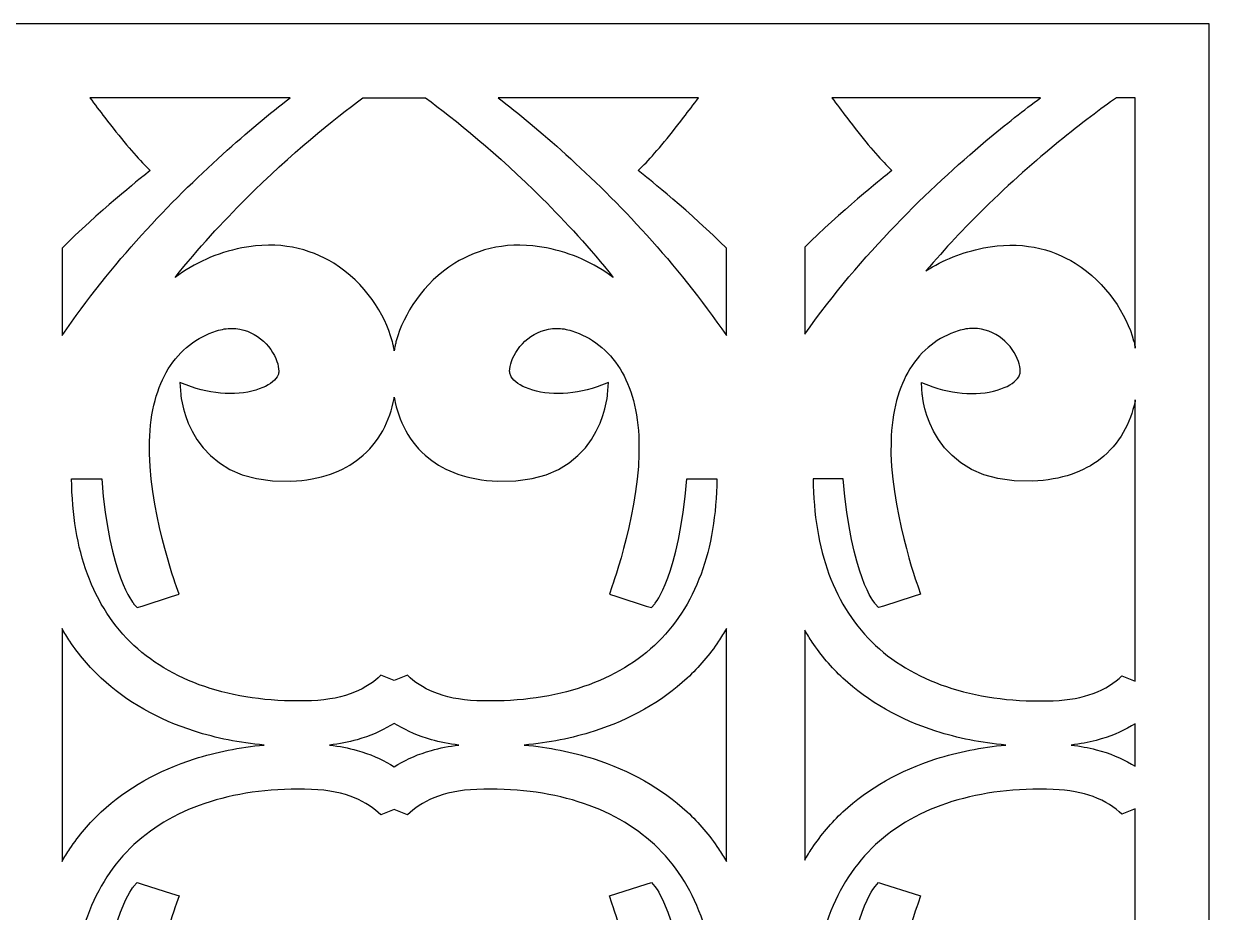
# Model space of a CAD drawing. Header units: centimetres. Extents: x -14.41 to -8.07, y -6.5 to 3.01.
# Drawn here: x -11.241 to -8.07, y 0.636 to 3.014 of the extents above; entities that cross this region are included whole.
import ezdxf

# ---------------------------------------------------------------- set-up
doc = ezdxf.new("R2010")
doc.units = ezdxf.units.CM
doc.header["$MEASUREMENT"] = 0
doc.layers.add('layer 1', color=7, linetype='Continuous')

msp = doc.modelspace()

# ---------------------------------------------------------------- linework, layer by layer
at = {"layer": 'layer 1', "color": 250}
for points, knots in [([(-14.41271, 3.01416), (-14.41271, 3.01416), (-8.07026, 3.01416), (-8.07026, 3.01416), (-8.07026, 3.01416), (-8.07026, 3.01416), (-8.07026, -6.49951), (-8.07026, -6.49951), (-8.07026, -6.49951), (-8.07026, -6.49951), (-14.41271, -6.49951), (-14.41271, -6.49951), (-14.41271, -6.49951), (-14.41271, -6.49951), (-14.41271, 3.01416), (-14.41271, 3.01416)], [0, 0, 0, 0, 0.2, 0.2, 0.2, 0.2, 0.4, 0.4, 0.4, 0.4, 0.6, 0.6, 0.6, 0.6, 1, 1, 1, 1]), ([(-10.52896, 2.81596), (-10.58215, 2.77446), (-10.64384, 2.72362), (-10.70953, 2.66423), (-10.70953, 2.66423), (-10.84863, 2.5385), (-11.0059, 2.37431), (-11.13897, 2.17919), (-11.13897, 2.17919), (-11.13897, 2.17919), (-11.13897, 2.41325), (-11.13897, 2.41325), (-11.13897, 2.41325), (-11.04824, 2.50504), (-10.92097, 2.60693), (-10.9206, 2.60723), (-10.9206, 2.60723), (-10.9206, 2.60723), (-10.9031, 2.62129), (-10.9031, 2.62129), (-10.9031, 2.62129), (-10.9031, 2.62129), (-10.91896, 2.63702), (-10.91896, 2.63702), (-10.91896, 2.63702), (-10.94551, 2.66334), (-10.98391, 2.71036), (-11.02459, 2.76316), (-11.02459, 2.76316), (-11.03782, 2.78034), (-11.05127, 2.79811), (-11.06461, 2.81596), (-11.06461, 2.81596), (-11.06461, 2.81596), (-10.52896, 2.81596), (-10.52896, 2.81596)], [0, 0, 0, 0, 0.1, 0.1, 0.1, 0.1, 0.2, 0.2, 0.2, 0.2, 0.3, 0.3, 0.3, 0.3, 0.4, 0.4, 0.4, 0.4, 0.5, 0.5, 0.5, 0.5, 0.6, 0.6, 0.6, 0.6, 0.7, 0.7, 0.7, 0.7, 0.8, 0.8, 0.8, 0.8, 1, 1, 1, 1]), ([(-10.25048, 2.13894), (-10.25048, 2.13894), (-10.25007, 2.14252), (-10.25007, 2.14252), (-10.25007, 2.14252), (-10.24911, 2.14764), (-10.24832, 2.15154), (-10.24771, 2.15424), (-10.24771, 2.15424), (-10.24701, 2.15734), (-10.24605, 2.16113), (-10.24486, 2.16559), (-10.24486, 2.16559), (-10.22591, 2.23602), (-10.17257, 2.32084), (-10.08869, 2.37277), (-10.08869, 2.37277), (-10.02414, 2.41274), (-9.94169, 2.43351), (-9.84312, 2.41398), (-9.84312, 2.41398), (-9.77621, 2.40071), (-9.71609, 2.37365), (-9.66448, 2.33515), (-9.66448, 2.33515), (-9.72667, 2.41278), (-9.79139, 2.48339), (-9.85434, 2.54618), (-9.85434, 2.54618), (-9.97503, 2.66657), (-10.08922, 2.75825), (-10.16684, 2.81596), (-10.16684, 2.81596), (-10.16684, 2.81596), (-10.33412, 2.81596), (-10.33412, 2.81596), (-10.33412, 2.81596), (-10.41173, 2.75825), (-10.52592, 2.66657), (-10.64661, 2.54618), (-10.64661, 2.54618), (-10.70957, 2.48339), (-10.77428, 2.41278), (-10.83648, 2.33515), (-10.83648, 2.33515), (-10.78486, 2.37365), (-10.72475, 2.40071), (-10.65784, 2.41398), (-10.65784, 2.41398), (-10.55926, 2.43351), (-10.47682, 2.41274), (-10.41227, 2.37277), (-10.41227, 2.37277), (-10.32838, 2.32084), (-10.27505, 2.23602), (-10.2561, 2.16559), (-10.2561, 2.16559), (-10.2549, 2.16113), (-10.25395, 2.15734), (-10.25325, 2.15424), (-10.25325, 2.15424), (-10.25263, 2.15154), (-10.25185, 2.14764), (-10.25089, 2.14252), (-10.25089, 2.14252), (-10.25089, 2.14252), (-10.25048, 2.13894), (-10.25048, 2.13894)], [0, 0, 0, 0, 0.0555556, 0.0555556, 0.0555556, 0.0555556, 0.1111111, 0.1111111, 0.1111111, 0.1111111, 0.1666667, 0.1666667, 0.1666667, 0.1666667, 0.2222222, 0.2222222, 0.2222222, 0.2222222, 0.2777778, 0.2777778, 0.2777778, 0.2777778, 0.3333333, 0.3333333, 0.3333333, 0.3333333, 0.3888889, 0.3888889, 0.3888889, 0.3888889, 0.4444444, 0.4444444, 0.4444444, 0.4444444, 0.5, 0.5, 0.5, 0.5, 0.5555556, 0.5555556, 0.5555556, 0.5555556, 0.6111111, 0.6111111, 0.6111111, 0.6111111, 0.6666667, 0.6666667, 0.6666667, 0.6666667, 0.7222222, 0.7222222, 0.7222222, 0.7222222, 0.7777778, 0.7777778, 0.7777778, 0.7777778, 0.8333333, 0.8333333, 0.8333333, 0.8333333, 0.8888889, 0.8888889, 0.8888889, 0.8888889, 1, 1, 1, 1]), ([(-9.43635, 2.81596), (-9.44969, 2.79811), (-9.46313, 2.78034), (-9.47637, 2.76316), (-9.47637, 2.76316), (-9.51704, 2.71036), (-9.55544, 2.66334), (-9.58199, 2.63702), (-9.58199, 2.63702), (-9.58199, 2.63702), (-9.59785, 2.62129), (-9.59785, 2.62129), (-9.59785, 2.62129), (-9.59785, 2.62129), (-9.58036, 2.60723), (-9.58036, 2.60723), (-9.58036, 2.60723), (-9.57998, 2.60693), (-9.45272, 2.50504), (-9.36199, 2.41325), (-9.36199, 2.41325), (-9.36199, 2.41325), (-9.36199, 2.17919), (-9.36199, 2.17919), (-9.36199, 2.17919), (-9.49505, 2.37431), (-9.65233, 2.5385), (-9.79142, 2.66423), (-9.79142, 2.66423), (-9.85712, 2.72362), (-9.91881, 2.77446), (-9.97199, 2.81596), (-9.97199, 2.81596), (-9.97199, 2.81596), (-9.43635, 2.81596), (-9.43635, 2.81596)], [0, 0, 0, 0, 0.1, 0.1, 0.1, 0.1, 0.2, 0.2, 0.2, 0.2, 0.3, 0.3, 0.3, 0.3, 0.4, 0.4, 0.4, 0.4, 0.5, 0.5, 0.5, 0.5, 0.6, 0.6, 0.6, 0.6, 0.7, 0.7, 0.7, 0.7, 0.8, 0.8, 0.8, 0.8, 1, 1, 1, 1]), ([(-8.52177, 2.81596), (-8.56499, 2.78365), (-8.6145, 2.74491), (-8.66772, 2.70019), (-8.66772, 2.70019), (-8.81917, 2.57292), (-9.00071, 2.39714), (-9.15241, 2.18325), (-9.15241, 2.18325), (-9.15241, 2.18325), (-9.15241, 2.41608), (-9.15241, 2.41608), (-9.15241, 2.41608), (-9.06226, 2.50688), (-8.93701, 2.60694), (-8.93664, 2.60723), (-8.93664, 2.60723), (-8.93664, 2.60723), (-8.9191, 2.62128), (-8.9191, 2.62128), (-8.9191, 2.62128), (-8.9191, 2.62128), (-8.93509, 2.6371), (-8.93509, 2.6371), (-8.93509, 2.6371), (-8.96163, 2.66335), (-8.99966, 2.71023), (-9.0399, 2.76289), (-9.0399, 2.76289), (-9.05308, 2.78015), (-9.06649, 2.79801), (-9.07981, 2.81596), (-9.07981, 2.81596), (-9.07981, 2.81596), (-8.52177, 2.81596), (-8.52177, 2.81596)], [0, 0, 0, 0, 0.1, 0.1, 0.1, 0.1, 0.2, 0.2, 0.2, 0.2, 0.3, 0.3, 0.3, 0.3, 0.4, 0.4, 0.4, 0.4, 0.5, 0.5, 0.5, 0.5, 0.6, 0.6, 0.6, 0.6, 0.7, 0.7, 0.7, 0.7, 0.8, 0.8, 0.8, 0.8, 1, 1, 1, 1]), ([(-8.26846, 2.14613), (-8.26846, 2.14613), (-8.26895, 2.15019), (-8.26895, 2.15019), (-8.26895, 2.15019), (-8.26965, 2.15347), (-8.27023, 2.15608), (-8.27069, 2.15796), (-8.27069, 2.15796), (-8.27119, 2.16006), (-8.27184, 2.16258), (-8.27265, 2.16559), (-8.27265, 2.16559), (-8.2916, 2.23604), (-8.34481, 2.32088), (-8.42868, 2.37281), (-8.42868, 2.37281), (-8.49318, 2.41276), (-8.57561, 2.4335), (-8.67432, 2.41398), (-8.67432, 2.41398), (-8.73078, 2.40278), (-8.78238, 2.38177), (-8.8281, 2.35236), (-8.8281, 2.35236), (-8.7769, 2.41268), (-8.72439, 2.46843), (-8.67281, 2.51922), (-8.67281, 2.51922), (-8.5327, 2.65722), (-8.39945, 2.75871), (-8.31837, 2.81596), (-8.31837, 2.81596), (-8.31837, 2.81596), (-8.26846, 2.81596), (-8.26846, 2.81596), (-8.26846, 2.81596), (-8.26846, 2.81596), (-8.26846, 2.14613), (-8.26846, 2.14613)], [0, 0, 0, 0, 0.0909091, 0.0909091, 0.0909091, 0.0909091, 0.1818182, 0.1818182, 0.1818182, 0.1818182, 0.2727273, 0.2727273, 0.2727273, 0.2727273, 0.3636364, 0.3636364, 0.3636364, 0.3636364, 0.4545455, 0.4545455, 0.4545455, 0.4545455, 0.5454545, 0.5454545, 0.5454545, 0.5454545, 0.6363636, 0.6363636, 0.6363636, 0.6363636, 0.7272727, 0.7272727, 0.7272727, 0.7272727, 0.8181818, 0.8181818, 0.8181818, 0.8181818, 1, 1, 1, 1]), ([(-10.25048, 1.25613), (-10.25048, 1.25613), (-10.2145, 1.27027), (-10.2145, 1.27027), (-10.2145, 1.27027), (-10.19686, 1.25266), (-10.17393, 1.23663), (-10.14412, 1.22453), (-10.14412, 1.22453), (-10.11367, 1.21216), (-10.07595, 1.20387), (-10.02924, 1.20204), (-10.02924, 1.20204), (-10.02924, 1.20204), (-10.02932, 1.20204), (-10.02932, 1.20204), (-10.02932, 1.20204), (-9.93075, 1.19833), (-9.83918, 1.20972), (-9.75857, 1.23499), (-9.75857, 1.23499), (-9.67859, 1.26005), (-9.60924, 1.29879), (-9.55444, 1.34996), (-9.55444, 1.34996), (-9.49928, 1.4014), (-9.45769, 1.46525), (-9.42983, 1.54104), (-9.42983, 1.54104), (-9.40276, 1.6147), (-9.38863, 1.69974), (-9.38759, 1.79571), (-9.38759, 1.79571), (-9.38759, 1.79571), (-9.468, 1.79571), (-9.468, 1.79571), (-9.468, 1.79571), (-9.48873, 1.53454), (-9.55334, 1.46204), (-9.55353, 1.46182), (-9.55353, 1.46182), (-9.55353, 1.46182), (-9.56268, 1.45121), (-9.56268, 1.45121), (-9.56268, 1.45121), (-9.56268, 1.45121), (-9.57615, 1.45555), (-9.57615, 1.45555), (-9.57615, 1.45555), (-9.57615, 1.45555), (-9.6548, 1.48092), (-9.6548, 1.48092), (-9.6548, 1.48092), (-9.6548, 1.48092), (-9.675, 1.48743), (-9.675, 1.48743), (-9.675, 1.48743), (-9.675, 1.48743), (-9.66807, 1.50682), (-9.66807, 1.50682), (-9.66807, 1.50682), (-9.66785, 1.50743), (-9.59068, 1.72177), (-9.59583, 1.89581), (-9.59583, 1.89581), (-9.59825, 1.97743), (-9.61651, 2.04182), (-9.64627, 2.09019), (-9.64627, 2.09019), (-9.67786, 2.1415), (-9.72267, 2.175), (-9.77527, 2.19201), (-9.77527, 2.19201), (-9.78936, 2.19656), (-9.80289, 2.19861), (-9.8157, 2.19861), (-9.8157, 2.19861), (-9.84568, 2.19861), (-9.87214, 2.18738), (-9.89296, 2.17083), (-9.89296, 2.17083), (-9.91413, 2.15398), (-9.92948, 2.13181), (-9.93689, 2.11025), (-9.93689, 2.11025), (-9.94001, 2.1012), (-9.94165, 2.09239), (-9.94165, 2.08434), (-9.94165, 2.08434), (-9.94165, 2.08067), (-9.94101, 2.07725), (-9.93978, 2.07407), (-9.93978, 2.07407), (-9.93463, 2.06077), (-9.91985, 2.04894), (-9.89884, 2.04), (-9.89884, 2.04), (-9.87531, 2.03), (-9.84477, 2.02421), (-9.81104, 2.02421), (-9.81104, 2.02421), (-9.77806, 2.02421), (-9.74251, 2.02976), (-9.70794, 2.04232), (-9.70794, 2.04232), (-9.70794, 2.04232), (-9.67705, 2.05355), (-9.67705, 2.05355), (-9.67705, 2.05355), (-9.67705, 2.05355), (-9.67967, 2.02175), (-9.67967, 2.02175), (-9.67967, 2.02175), (-9.67973, 2.02105), (-9.69679, 1.77872), (-9.97391, 1.78973), (-9.97391, 1.78973), (-10.05475, 1.79291), (-10.11461, 1.81634), (-10.15805, 1.85103), (-10.15805, 1.85103), (-10.21117, 1.89344), (-10.2389, 1.95213), (-10.25007, 2.01115), (-10.25007, 2.01115), (-10.25007, 2.01115), (-10.25048, 2.0148), (-10.25048, 2.0148), (-10.25048, 2.0148), (-10.25048, 2.0148), (-10.25089, 2.01115), (-10.25089, 2.01115), (-10.25089, 2.01115), (-10.26205, 1.95213), (-10.28978, 1.89344), (-10.3429, 1.85103), (-10.3429, 1.85103), (-10.38634, 1.81634), (-10.44621, 1.79291), (-10.52704, 1.78973), (-10.52704, 1.78973), (-10.80417, 1.77872), (-10.82123, 2.02105), (-10.82128, 2.02175), (-10.82128, 2.02175), (-10.82128, 2.02175), (-10.82391, 2.05355), (-10.82391, 2.05355), (-10.82391, 2.05355), (-10.82391, 2.05355), (-10.79301, 2.04232), (-10.79301, 2.04232), (-10.79301, 2.04232), (-10.75845, 2.02976), (-10.72289, 2.02421), (-10.68991, 2.02421), (-10.68991, 2.02421), (-10.65619, 2.02421), (-10.62565, 2.03), (-10.60212, 2.04), (-10.60212, 2.04), (-10.58111, 2.04894), (-10.56632, 2.06077), (-10.56118, 2.07407), (-10.56118, 2.07407), (-10.55995, 2.07725), (-10.5593, 2.08067), (-10.5593, 2.08434), (-10.5593, 2.08434), (-10.5593, 2.09239), (-10.56095, 2.1012), (-10.56406, 2.11025), (-10.56406, 2.11025), (-10.57147, 2.13181), (-10.58682, 2.15398), (-10.608, 2.17083), (-10.608, 2.17083), (-10.62881, 2.18738), (-10.65527, 2.19861), (-10.68525, 2.19861), (-10.68525, 2.19861), (-10.69806, 2.19861), (-10.71159, 2.19656), (-10.72568, 2.19201), (-10.72568, 2.19201), (-10.77828, 2.175), (-10.82309, 2.1415), (-10.85468, 2.09019), (-10.85468, 2.09019), (-10.88445, 2.04182), (-10.90271, 1.97743), (-10.90512, 1.89581), (-10.90512, 1.89581), (-10.91027, 1.72177), (-10.8331, 1.50743), (-10.83288, 1.50682), (-10.83288, 1.50682), (-10.83288, 1.50682), (-10.82596, 1.48743), (-10.82596, 1.48743), (-10.82596, 1.48743), (-10.82596, 1.48743), (-10.84616, 1.48092), (-10.84616, 1.48092), (-10.84616, 1.48092), (-10.84616, 1.48092), (-10.9248, 1.45555), (-10.9248, 1.45555), (-10.9248, 1.45555), (-10.9248, 1.45555), (-10.93827, 1.45121), (-10.93827, 1.45121), (-10.93827, 1.45121), (-10.93827, 1.45121), (-10.94742, 1.46182), (-10.94742, 1.46182), (-10.94742, 1.46182), (-10.94761, 1.46204), (-11.01222, 1.53454), (-11.03295, 1.79571), (-11.03295, 1.79571), (-11.03295, 1.79571), (-11.11336, 1.79571), (-11.11336, 1.79571), (-11.11336, 1.79571), (-11.11233, 1.69974), (-11.0982, 1.6147), (-11.07112, 1.54104), (-11.07112, 1.54104), (-11.04327, 1.46525), (-11.00167, 1.4014), (-10.94651, 1.34996), (-10.94651, 1.34996), (-10.89172, 1.29879), (-10.82237, 1.26005), (-10.74238, 1.23499), (-10.74238, 1.23499), (-10.66177, 1.20972), (-10.5702, 1.19833), (-10.47163, 1.20204), (-10.47163, 1.20204), (-10.47163, 1.20204), (-10.47171, 1.20204), (-10.47171, 1.20204), (-10.47171, 1.20204), (-10.425, 1.20387), (-10.38729, 1.21216), (-10.35683, 1.22453), (-10.35683, 1.22453), (-10.32702, 1.23663), (-10.3041, 1.25266), (-10.28645, 1.27027), (-10.28645, 1.27027), (-10.28645, 1.27027), (-10.25048, 1.25613), (-10.25048, 1.25613)], [0, 0, 0, 0, 0.0153846, 0.0153846, 0.0153846, 0.0153846, 0.0307692, 0.0307692, 0.0307692, 0.0307692, 0.0461538, 0.0461538, 0.0461538, 0.0461538, 0.0615385, 0.0615385, 0.0615385, 0.0615385, 0.0769231, 0.0769231, 0.0769231, 0.0769231, 0.0923077, 0.0923077, 0.0923077, 0.0923077, 0.1076923, 0.1076923, 0.1076923, 0.1076923, 0.1230769, 0.1230769, 0.1230769, 0.1230769, 0.1384615, 0.1384615, 0.1384615, 0.1384615, 0.1538462, 0.1538462, 0.1538462, 0.1538462, 0.1692308, 0.1692308, 0.1692308, 0.1692308, 0.1846154, 0.1846154, 0.1846154, 0.1846154, 0.2, 0.2, 0.2, 0.2, 0.2153846, 0.2153846, 0.2153846, 0.2153846, 0.2307692, 0.2307692, 0.2307692, 0.2307692, 0.2461538, 0.2461538, 0.2461538, 0.2461538, 0.2615385, 0.2615385, 0.2615385, 0.2615385, 0.2769231, 0.2769231, 0.2769231, 0.2769231, 0.2923077, 0.2923077, 0.2923077, 0.2923077, 0.3076923, 0.3076923, 0.3076923, 0.3076923, 0.3230769, 0.3230769, 0.3230769, 0.3230769, 0.3384615, 0.3384615, 0.3384615, 0.3384615, 0.3538462, 0.3538462, 0.3538462, 0.3538462, 0.3692308, 0.3692308, 0.3692308, 0.3692308, 0.3846154, 0.3846154, 0.3846154, 0.3846154, 0.4, 0.4, 0.4, 0.4, 0.4153846, 0.4153846, 0.4153846, 0.4153846, 0.4307692, 0.4307692, 0.4307692, 0.4307692, 0.4461538, 0.4461538, 0.4461538, 0.4461538, 0.4615385, 0.4615385, 0.4615385, 0.4615385, 0.4769231, 0.4769231, 0.4769231, 0.4769231, 0.4923077, 0.4923077, 0.4923077, 0.4923077, 0.5076923, 0.5076923, 0.5076923, 0.5076923, 0.5230769, 0.5230769, 0.5230769, 0.5230769, 0.5384615, 0.5384615, 0.5384615, 0.5384615, 0.5538462, 0.5538462, 0.5538462, 0.5538462, 0.5692308, 0.5692308, 0.5692308, 0.5692308, 0.5846154, 0.5846154, 0.5846154, 0.5846154, 0.6, 0.6, 0.6, 0.6, 0.6153846, 0.6153846, 0.6153846, 0.6153846, 0.6307692, 0.6307692, 0.6307692, 0.6307692, 0.6461538, 0.6461538, 0.6461538, 0.6461538, 0.6615385, 0.6615385, 0.6615385, 0.6615385, 0.6769231, 0.6769231, 0.6769231, 0.6769231, 0.6923077, 0.6923077, 0.6923077, 0.6923077, 0.7076923, 0.7076923, 0.7076923, 0.7076923, 0.7230769, 0.7230769, 0.7230769, 0.7230769, 0.7384615, 0.7384615, 0.7384615, 0.7384615, 0.7538462, 0.7538462, 0.7538462, 0.7538462, 0.7692308, 0.7692308, 0.7692308, 0.7692308, 0.7846154, 0.7846154, 0.7846154, 0.7846154, 0.8, 0.8, 0.8, 0.8, 0.8153846, 0.8153846, 0.8153846, 0.8153846, 0.8307692, 0.8307692, 0.8307692, 0.8307692, 0.8461538, 0.8461538, 0.8461538, 0.8461538, 0.8615385, 0.8615385, 0.8615385, 0.8615385, 0.8769231, 0.8769231, 0.8769231, 0.8769231, 0.8923077, 0.8923077, 0.8923077, 0.8923077, 0.9076923, 0.9076923, 0.9076923, 0.9076923, 0.9230769, 0.9230769, 0.9230769, 0.9230769, 0.9384615, 0.9384615, 0.9384615, 0.9384615, 0.9538462, 0.9538462, 0.9538462, 0.9538462, 0.9692308, 0.9692308, 0.9692308, 0.9692308, 1, 1, 1, 1]), ([(-8.26846, 1.25443), (-8.26846, 1.25443), (-8.30427, 1.26873), (-8.30427, 1.26873), (-8.30427, 1.26873), (-8.32328, 1.25019), (-8.34825, 1.23351), (-8.38104, 1.22144), (-8.38104, 1.22144), (-8.40997, 1.21079), (-8.4451, 1.20371), (-8.48775, 1.20204), (-8.48775, 1.20204), (-8.48775, 1.20204), (-8.48767, 1.20204), (-8.48767, 1.20204), (-8.48767, 1.20204), (-8.58624, 1.19833), (-8.67781, 1.20971), (-8.75848, 1.23498), (-8.75848, 1.23498), (-8.83855, 1.26005), (-8.90802, 1.29879), (-8.963, 1.34996), (-8.963, 1.34996), (-9.0181, 1.40142), (-9.05971, 1.46533), (-9.08759, 1.54119), (-9.08759, 1.54119), (-9.11465, 1.61482), (-9.12881, 1.69981), (-9.12985, 1.79571), (-9.12985, 1.79571), (-9.12985, 1.79571), (-9.04944, 1.79571), (-9.04944, 1.79571), (-9.04944, 1.79571), (-9.02875, 1.53452), (-8.9641, 1.46204), (-8.96391, 1.46182), (-8.96391, 1.46182), (-8.96391, 1.46182), (-8.95476, 1.45121), (-8.95476, 1.45121), (-8.95476, 1.45121), (-8.95476, 1.45121), (-8.94129, 1.45555), (-8.94129, 1.45555), (-8.94129, 1.45555), (-8.94129, 1.45555), (-8.86264, 1.48092), (-8.86264, 1.48092), (-8.86264, 1.48092), (-8.86264, 1.48092), (-8.84244, 1.48743), (-8.84244, 1.48743), (-8.84244, 1.48743), (-8.84244, 1.48743), (-8.84936, 1.50682), (-8.84936, 1.50682), (-8.84936, 1.50682), (-8.84959, 1.50743), (-8.92676, 1.72177), (-8.92161, 1.89581), (-8.92161, 1.89581), (-8.91919, 1.97743), (-8.90093, 2.04182), (-8.87117, 2.09019), (-8.87117, 2.09019), (-8.83958, 2.1415), (-8.79477, 2.175), (-8.74217, 2.19201), (-8.74217, 2.19201), (-8.72808, 2.19656), (-8.71456, 2.19861), (-8.70176, 2.19861), (-8.70176, 2.19861), (-8.6718, 2.19861), (-8.64536, 2.18739), (-8.62455, 2.17084), (-8.62455, 2.17084), (-8.60338, 2.154), (-8.58803, 2.13183), (-8.58062, 2.11028), (-8.58062, 2.11028), (-8.5775, 2.10121), (-8.57585, 2.09239), (-8.57585, 2.08434), (-8.57585, 2.08434), (-8.57585, 2.08067), (-8.57649, 2.07725), (-8.57772, 2.07407), (-8.57772, 2.07407), (-8.58287, 2.06077), (-8.59765, 2.04894), (-8.61866, 2.04), (-8.61866, 2.04), (-8.64219, 2.03), (-8.67273, 2.02421), (-8.70646, 2.02421), (-8.70646, 2.02421), (-8.73944, 2.02421), (-8.775, 2.02976), (-8.80956, 2.04232), (-8.80956, 2.04232), (-8.80956, 2.04232), (-8.84045, 2.05355), (-8.84045, 2.05355), (-8.84045, 2.05355), (-8.84045, 2.05355), (-8.83783, 2.02175), (-8.83783, 2.02175), (-8.83783, 2.02175), (-8.83777, 2.02105), (-8.82072, 1.77872), (-8.54353, 1.78973), (-8.54353, 1.78973), (-8.46435, 1.79285), (-8.40531, 1.81534), (-8.36215, 1.84877), (-8.36215, 1.84877), (-8.30963, 1.88945), (-8.28127, 1.94591), (-8.26895, 2.0034), (-8.26895, 2.0034), (-8.26895, 2.0034), (-8.26846, 2.00753), (-8.26846, 2.00753), (-8.26846, 2.00753), (-8.26846, 2.00753), (-8.26846, 1.25443), (-8.26846, 1.25443)], [0, 0, 0, 0, 0.0294118, 0.0294118, 0.0294118, 0.0294118, 0.0588235, 0.0588235, 0.0588235, 0.0588235, 0.0882353, 0.0882353, 0.0882353, 0.0882353, 0.1176471, 0.1176471, 0.1176471, 0.1176471, 0.1470588, 0.1470588, 0.1470588, 0.1470588, 0.1764706, 0.1764706, 0.1764706, 0.1764706, 0.2058824, 0.2058824, 0.2058824, 0.2058824, 0.2352941, 0.2352941, 0.2352941, 0.2352941, 0.2647059, 0.2647059, 0.2647059, 0.2647059, 0.2941176, 0.2941176, 0.2941176, 0.2941176, 0.3235294, 0.3235294, 0.3235294, 0.3235294, 0.3529412, 0.3529412, 0.3529412, 0.3529412, 0.3823529, 0.3823529, 0.3823529, 0.3823529, 0.4117647, 0.4117647, 0.4117647, 0.4117647, 0.4411765, 0.4411765, 0.4411765, 0.4411765, 0.4705882, 0.4705882, 0.4705882, 0.4705882, 0.5, 0.5, 0.5, 0.5, 0.5294118, 0.5294118, 0.5294118, 0.5294118, 0.5588235, 0.5588235, 0.5588235, 0.5588235, 0.5882353, 0.5882353, 0.5882353, 0.5882353, 0.6176471, 0.6176471, 0.6176471, 0.6176471, 0.6470588, 0.6470588, 0.6470588, 0.6470588, 0.6764706, 0.6764706, 0.6764706, 0.6764706, 0.7058824, 0.7058824, 0.7058824, 0.7058824, 0.7352941, 0.7352941, 0.7352941, 0.7352941, 0.7647059, 0.7647059, 0.7647059, 0.7647059, 0.7941176, 0.7941176, 0.7941176, 0.7941176, 0.8235294, 0.8235294, 0.8235294, 0.8235294, 0.8529412, 0.8529412, 0.8529412, 0.8529412, 0.8823529, 0.8823529, 0.8823529, 0.8823529, 0.9117647, 0.9117647, 0.9117647, 0.9117647, 0.9411765, 0.9411765, 0.9411765, 0.9411765, 1, 1, 1, 1]), ([(-10.59849, 1.08343), (-10.66427, 1.07747), (-10.72674, 1.06503), (-10.78491, 1.04643), (-10.78491, 1.04643), (-10.88134, 1.01561), (-10.96591, 0.96782), (-11.03401, 0.90461), (-11.03401, 0.90461), (-11.06612, 0.87477), (-11.09402, 0.8416), (-11.11809, 0.80551), (-11.11809, 0.80551), (-11.12538, 0.79457), (-11.13234, 0.78334), (-11.13897, 0.77185), (-11.13897, 0.77185), (-11.13897, 0.77185), (-11.13897, 1.08011), (-11.13897, 1.08011), (-11.13897, 1.08011), (-11.13897, 1.08011), (-11.13897, 1.08675), (-11.13897, 1.08675), (-11.13897, 1.08675), (-11.13897, 1.08675), (-11.13897, 1.39501), (-11.13897, 1.39501), (-11.13897, 1.39501), (-11.13234, 1.38352), (-11.12538, 1.37229), (-11.11809, 1.36134), (-11.11809, 1.36134), (-11.09402, 1.32525), (-11.06612, 1.29208), (-11.03401, 1.26225), (-11.03401, 1.26225), (-10.96591, 1.19904), (-10.88134, 1.15125), (-10.78491, 1.12042), (-10.78491, 1.12042), (-10.72674, 1.10183), (-10.66427, 1.08939), (-10.59849, 1.08343)], [0, 0, 0, 0, 0.0833333, 0.0833333, 0.0833333, 0.0833333, 0.1666667, 0.1666667, 0.1666667, 0.1666667, 0.25, 0.25, 0.25, 0.25, 0.3333333, 0.3333333, 0.3333333, 0.3333333, 0.4166667, 0.4166667, 0.4166667, 0.4166667, 0.5, 0.5, 0.5, 0.5, 0.5833333, 0.5833333, 0.5833333, 0.5833333, 0.6666667, 0.6666667, 0.6666667, 0.6666667, 0.75, 0.75, 0.75, 0.75, 0.8333333, 0.8333333, 0.8333333, 0.8333333, 1, 1, 1, 1]), ([(-9.36199, 1.08011), (-9.36199, 1.08011), (-9.36199, 0.77185), (-9.36199, 0.77185), (-9.36199, 0.77185), (-9.36861, 0.78334), (-9.37557, 0.79457), (-9.38287, 0.80551), (-9.38287, 0.80551), (-9.40694, 0.8416), (-9.43484, 0.87477), (-9.46694, 0.90461), (-9.46694, 0.90461), (-9.53504, 0.96782), (-9.61961, 1.01561), (-9.71605, 1.04643), (-9.71605, 1.04643), (-9.77421, 1.06503), (-9.83669, 1.07747), (-9.90247, 1.08343), (-9.90247, 1.08343), (-9.83669, 1.08939), (-9.77421, 1.10183), (-9.71605, 1.12042), (-9.71605, 1.12042), (-9.61961, 1.15125), (-9.53504, 1.19904), (-9.46694, 1.26225), (-9.46694, 1.26225), (-9.43484, 1.29208), (-9.40694, 1.32525), (-9.38287, 1.36134), (-9.38287, 1.36134), (-9.37557, 1.37229), (-9.36861, 1.38352), (-9.36199, 1.39501), (-9.36199, 1.39501), (-9.36199, 1.39501), (-9.36199, 1.08675), (-9.36199, 1.08675), (-9.36199, 1.08675), (-9.36199, 1.08675), (-9.36199, 1.08011), (-9.36199, 1.08011)], [0, 0, 0, 0, 0.0833333, 0.0833333, 0.0833333, 0.0833333, 0.1666667, 0.1666667, 0.1666667, 0.1666667, 0.25, 0.25, 0.25, 0.25, 0.3333333, 0.3333333, 0.3333333, 0.3333333, 0.4166667, 0.4166667, 0.4166667, 0.4166667, 0.5, 0.5, 0.5, 0.5, 0.5833333, 0.5833333, 0.5833333, 0.5833333, 0.6666667, 0.6666667, 0.6666667, 0.6666667, 0.75, 0.75, 0.75, 0.75, 0.8333333, 0.8333333, 0.8333333, 0.8333333, 1, 1, 1, 1]), ([(-8.61467, 1.08343), (-8.68054, 1.07747), (-8.7431, 1.06502), (-8.80131, 1.04642), (-8.80131, 1.04642), (-8.89777, 1.01558), (-8.98226, 0.9678), (-9.05012, 0.90461), (-9.05012, 0.90461), (-9.0814, 0.87556), (-9.10866, 0.84309), (-9.13235, 0.80769), (-9.13235, 0.80769), (-9.13935, 0.79722), (-9.14603, 0.78651), (-9.15241, 0.77557), (-9.15241, 0.77557), (-9.15241, 0.77557), (-9.15241, 1.06641), (-9.15241, 1.06641), (-9.15241, 1.06641), (-9.15241, 1.06641), (-9.15241, 1.08011), (-9.15241, 1.08011), (-9.15241, 1.08011), (-9.15241, 1.08011), (-9.15241, 1.08675), (-9.15241, 1.08675), (-9.15241, 1.08675), (-9.15241, 1.08675), (-9.15241, 1.10045), (-9.15241, 1.10045), (-9.15241, 1.10045), (-9.15241, 1.10045), (-9.15241, 1.39129), (-9.15241, 1.39129), (-9.15241, 1.39129), (-9.14603, 1.38034), (-9.13935, 1.36963), (-9.13235, 1.35917), (-9.13235, 1.35917), (-9.10866, 1.32376), (-9.0814, 1.2913), (-9.05012, 1.26225), (-9.05012, 1.26225), (-8.98226, 1.19906), (-8.89777, 1.15127), (-8.80131, 1.12044), (-8.80131, 1.12044), (-8.7431, 1.10183), (-8.68054, 1.08939), (-8.61467, 1.08343)], [0, 0, 0, 0, 0.0714286, 0.0714286, 0.0714286, 0.0714286, 0.1428571, 0.1428571, 0.1428571, 0.1428571, 0.2142857, 0.2142857, 0.2142857, 0.2142857, 0.2857143, 0.2857143, 0.2857143, 0.2857143, 0.3571429, 0.3571429, 0.3571429, 0.3571429, 0.4285714, 0.4285714, 0.4285714, 0.4285714, 0.5, 0.5, 0.5, 0.5, 0.5714286, 0.5714286, 0.5714286, 0.5714286, 0.6428571, 0.6428571, 0.6428571, 0.6428571, 0.7142857, 0.7142857, 0.7142857, 0.7142857, 0.7857143, 0.7857143, 0.7857143, 0.7857143, 0.8571429, 0.8571429, 0.8571429, 0.8571429, 1, 1, 1, 1]), ([(-10.07741, 1.08343), (-10.10403, 1.08032), (-10.12852, 1.07541), (-10.15106, 1.06905), (-10.15106, 1.06905), (-10.18549, 1.05935), (-10.21504, 1.04632), (-10.2404, 1.03131), (-10.2404, 1.03131), (-10.2404, 1.03131), (-10.25048, 1.02534), (-10.25048, 1.02534), (-10.25048, 1.02534), (-10.25048, 1.02534), (-10.26056, 1.03131), (-10.26056, 1.03131), (-10.26056, 1.03131), (-10.28591, 1.04632), (-10.31546, 1.05935), (-10.3499, 1.06905), (-10.3499, 1.06905), (-10.37243, 1.07541), (-10.39693, 1.08032), (-10.42355, 1.08343), (-10.42355, 1.08343), (-10.39693, 1.08653), (-10.37243, 1.09145), (-10.3499, 1.0978), (-10.3499, 1.0978), (-10.31546, 1.1075), (-10.28591, 1.12053), (-10.26056, 1.13554), (-10.26056, 1.13554), (-10.26056, 1.13554), (-10.25048, 1.14151), (-10.25048, 1.14151), (-10.25048, 1.14151), (-10.25048, 1.14151), (-10.2404, 1.13554), (-10.2404, 1.13554), (-10.2404, 1.13554), (-10.21504, 1.12053), (-10.18549, 1.1075), (-10.15106, 1.0978), (-10.15106, 1.0978), (-10.12852, 1.09145), (-10.10403, 1.08653), (-10.07741, 1.08343)], [0, 0, 0, 0, 0.0769231, 0.0769231, 0.0769231, 0.0769231, 0.1538462, 0.1538462, 0.1538462, 0.1538462, 0.2307692, 0.2307692, 0.2307692, 0.2307692, 0.3076923, 0.3076923, 0.3076923, 0.3076923, 0.3846154, 0.3846154, 0.3846154, 0.3846154, 0.4615385, 0.4615385, 0.4615385, 0.4615385, 0.5384615, 0.5384615, 0.5384615, 0.5384615, 0.6153846, 0.6153846, 0.6153846, 0.6153846, 0.6923077, 0.6923077, 0.6923077, 0.6923077, 0.7692308, 0.7692308, 0.7692308, 0.7692308, 0.8461538, 0.8461538, 0.8461538, 0.8461538, 1, 1, 1, 1]), ([(-8.26846, 1.02647), (-8.26846, 1.02647), (-8.27862, 1.03241), (-8.27862, 1.03241), (-8.27862, 1.03241), (-8.30528, 1.04798), (-8.33642, 1.06133), (-8.37274, 1.07095), (-8.37274, 1.07095), (-8.3933, 1.07638), (-8.41552, 1.08064), (-8.43951, 1.08343), (-8.43951, 1.08343), (-8.41552, 1.08622), (-8.3933, 1.09047), (-8.37274, 1.09591), (-8.37274, 1.09591), (-8.33642, 1.10553), (-8.30528, 1.11888), (-8.27862, 1.13445), (-8.27862, 1.13445), (-8.27862, 1.13445), (-8.26846, 1.14039), (-8.26846, 1.14039), (-8.26846, 1.14039), (-8.26846, 1.14039), (-8.26846, 1.02647), (-8.26846, 1.02647)], [0, 0, 0, 0, 0.125, 0.125, 0.125, 0.125, 0.25, 0.25, 0.25, 0.25, 0.375, 0.375, 0.375, 0.375, 0.5, 0.5, 0.5, 0.5, 0.625, 0.625, 0.625, 0.625, 0.75, 0.75, 0.75, 0.75, 1, 1, 1, 1]), ([(-10.25048, 0.91073), (-10.25048, 0.91073), (-10.2145, 0.89658), (-10.2145, 0.89658), (-10.2145, 0.89658), (-10.19686, 0.91419), (-10.17393, 0.93021), (-10.14412, 0.94232), (-10.14412, 0.94232), (-10.11367, 0.95469), (-10.07595, 0.96299), (-10.02924, 0.96481), (-10.02924, 0.96481), (-10.02924, 0.96481), (-10.02932, 0.96481), (-10.02932, 0.96481), (-10.02932, 0.96481), (-9.93075, 0.96853), (-9.83918, 0.95714), (-9.75857, 0.93187), (-9.75857, 0.93187), (-9.67859, 0.9068), (-9.60924, 0.86807), (-9.55444, 0.8169), (-9.55444, 0.8169), (-9.49928, 0.76546), (-9.45769, 0.7016), (-9.42983, 0.62582), (-9.42983, 0.62582), (-9.40276, 0.55215), (-9.38863, 0.46711), (-9.38759, 0.37114), (-9.38759, 0.37114), (-9.38759, 0.37114), (-9.468, 0.37114), (-9.468, 0.37114), (-9.468, 0.37114), (-9.48873, 0.63232), (-9.55334, 0.70481), (-9.55353, 0.70503), (-9.55353, 0.70503), (-9.55353, 0.70503), (-9.56268, 0.71565), (-9.56268, 0.71565), (-9.56268, 0.71565), (-9.56268, 0.71565), (-9.57615, 0.71131), (-9.57615, 0.71131), (-9.57615, 0.71131), (-9.57615, 0.71131), (-9.6548, 0.68594), (-9.6548, 0.68594), (-9.6548, 0.68594), (-9.6548, 0.68594), (-9.675, 0.67942), (-9.675, 0.67942), (-9.675, 0.67942), (-9.675, 0.67942), (-9.66807, 0.66004), (-9.66807, 0.66004), (-9.66807, 0.66004), (-9.66785, 0.65942), (-9.59068, 0.44508), (-9.59583, 0.27104), (-9.59583, 0.27104), (-9.59825, 0.18942), (-9.61651, 0.12503), (-9.64627, 0.07667), (-9.64627, 0.07667), (-9.67786, 0.02535), (-9.72267, -0.00815), (-9.77527, -0.02516), (-9.77527, -0.02516), (-9.78936, -0.02971), (-9.80289, -0.03175), (-9.8157, -0.03175), (-9.8157, -0.03175), (-9.84568, -0.03175), (-9.87214, -0.02053), (-9.89296, -0.00397), (-9.89296, -0.00397), (-9.91413, 0.01287), (-9.92948, 0.03504), (-9.93689, 0.0566), (-9.93689, 0.0566), (-9.94001, 0.06566), (-9.94165, 0.07447), (-9.94165, 0.08252), (-9.94165, 0.08252), (-9.94165, 0.08618), (-9.94101, 0.08961), (-9.93978, 0.09279), (-9.93978, 0.09279), (-9.93463, 0.10609), (-9.91985, 0.11792), (-9.89884, 0.12685), (-9.89884, 0.12685), (-9.87531, 0.13685), (-9.84477, 0.14264), (-9.81104, 0.14264), (-9.81104, 0.14264), (-9.77806, 0.14264), (-9.74251, 0.13709), (-9.70794, 0.12453), (-9.70794, 0.12453), (-9.70794, 0.12453), (-9.67705, 0.1133), (-9.67705, 0.1133), (-9.67705, 0.1133), (-9.67705, 0.1133), (-9.67967, 0.14511), (-9.67967, 0.14511), (-9.67967, 0.14511), (-9.67973, 0.14581), (-9.69679, 0.38813), (-9.97391, 0.37713), (-9.97391, 0.37713), (-10.05475, 0.37394), (-10.11461, 0.35051), (-10.15805, 0.31583), (-10.15805, 0.31583), (-10.21117, 0.27341), (-10.2389, 0.21472), (-10.25007, 0.15571), (-10.25007, 0.15571), (-10.25007, 0.15571), (-10.25048, 0.15205), (-10.25048, 0.15205), (-10.25048, 0.15205), (-10.25048, 0.15205), (-10.25089, 0.15571), (-10.25089, 0.15571), (-10.25089, 0.15571), (-10.26205, 0.21472), (-10.28978, 0.27341), (-10.3429, 0.31583), (-10.3429, 0.31583), (-10.38634, 0.35051), (-10.44621, 0.37394), (-10.52704, 0.37713), (-10.52704, 0.37713), (-10.80417, 0.38813), (-10.82123, 0.14581), (-10.82128, 0.14511), (-10.82128, 0.14511), (-10.82128, 0.14511), (-10.82391, 0.1133), (-10.82391, 0.1133), (-10.82391, 0.1133), (-10.82391, 0.1133), (-10.79301, 0.12453), (-10.79301, 0.12453), (-10.79301, 0.12453), (-10.75845, 0.13709), (-10.72289, 0.14264), (-10.68991, 0.14264), (-10.68991, 0.14264), (-10.65619, 0.14264), (-10.62565, 0.13685), (-10.60212, 0.12685), (-10.60212, 0.12685), (-10.58111, 0.11792), (-10.56632, 0.10609), (-10.56118, 0.09279), (-10.56118, 0.09279), (-10.55995, 0.08961), (-10.5593, 0.08618), (-10.5593, 0.08252), (-10.5593, 0.08252), (-10.5593, 0.07447), (-10.56095, 0.06566), (-10.56406, 0.0566), (-10.56406, 0.0566), (-10.57147, 0.03504), (-10.58682, 0.01287), (-10.608, -0.00397), (-10.608, -0.00397), (-10.62881, -0.02053), (-10.65527, -0.03175), (-10.68525, -0.03175), (-10.68525, -0.03175), (-10.69806, -0.03175), (-10.71159, -0.02971), (-10.72568, -0.02516), (-10.72568, -0.02516), (-10.77828, -0.00815), (-10.82309, 0.02535), (-10.85468, 0.07667), (-10.85468, 0.07667), (-10.88445, 0.12503), (-10.90271, 0.18942), (-10.90512, 0.27104), (-10.90512, 0.27104), (-10.91027, 0.44508), (-10.8331, 0.65942), (-10.83288, 0.66004), (-10.83288, 0.66004), (-10.83288, 0.66004), (-10.82596, 0.67942), (-10.82596, 0.67942), (-10.82596, 0.67942), (-10.82596, 0.67942), (-10.84616, 0.68594), (-10.84616, 0.68594), (-10.84616, 0.68594), (-10.84616, 0.68594), (-10.9248, 0.71131), (-10.9248, 0.71131), (-10.9248, 0.71131), (-10.9248, 0.71131), (-10.93827, 0.71565), (-10.93827, 0.71565), (-10.93827, 0.71565), (-10.93827, 0.71565), (-10.94742, 0.70503), (-10.94742, 0.70503), (-10.94742, 0.70503), (-10.94761, 0.70481), (-11.01222, 0.63232), (-11.03295, 0.37114), (-11.03295, 0.37114), (-11.03295, 0.37114), (-11.11336, 0.37114), (-11.11336, 0.37114), (-11.11336, 0.37114), (-11.11233, 0.46711), (-11.0982, 0.55215), (-11.07112, 0.62582), (-11.07112, 0.62582), (-11.04327, 0.7016), (-11.00167, 0.76546), (-10.94651, 0.8169), (-10.94651, 0.8169), (-10.89172, 0.86807), (-10.82237, 0.9068), (-10.74238, 0.93187), (-10.74238, 0.93187), (-10.66177, 0.95714), (-10.5702, 0.96853), (-10.47163, 0.96481), (-10.47163, 0.96481), (-10.47163, 0.96481), (-10.47171, 0.96481), (-10.47171, 0.96481), (-10.47171, 0.96481), (-10.425, 0.96299), (-10.38729, 0.95469), (-10.35683, 0.94232), (-10.35683, 0.94232), (-10.32702, 0.93021), (-10.3041, 0.91419), (-10.28645, 0.89658), (-10.28645, 0.89658), (-10.28645, 0.89658), (-10.25048, 0.91073), (-10.25048, 0.91073)], [0, 0, 0, 0, 0.0153846, 0.0153846, 0.0153846, 0.0153846, 0.0307692, 0.0307692, 0.0307692, 0.0307692, 0.0461538, 0.0461538, 0.0461538, 0.0461538, 0.0615385, 0.0615385, 0.0615385, 0.0615385, 0.0769231, 0.0769231, 0.0769231, 0.0769231, 0.0923077, 0.0923077, 0.0923077, 0.0923077, 0.1076923, 0.1076923, 0.1076923, 0.1076923, 0.1230769, 0.1230769, 0.1230769, 0.1230769, 0.1384615, 0.1384615, 0.1384615, 0.1384615, 0.1538462, 0.1538462, 0.1538462, 0.1538462, 0.1692308, 0.1692308, 0.1692308, 0.1692308, 0.1846154, 0.1846154, 0.1846154, 0.1846154, 0.2, 0.2, 0.2, 0.2, 0.2153846, 0.2153846, 0.2153846, 0.2153846, 0.2307692, 0.2307692, 0.2307692, 0.2307692, 0.2461538, 0.2461538, 0.2461538, 0.2461538, 0.2615385, 0.2615385, 0.2615385, 0.2615385, 0.2769231, 0.2769231, 0.2769231, 0.2769231, 0.2923077, 0.2923077, 0.2923077, 0.2923077, 0.3076923, 0.3076923, 0.3076923, 0.3076923, 0.3230769, 0.3230769, 0.3230769, 0.3230769, 0.3384615, 0.3384615, 0.3384615, 0.3384615, 0.3538462, 0.3538462, 0.3538462, 0.3538462, 0.3692308, 0.3692308, 0.3692308, 0.3692308, 0.3846154, 0.3846154, 0.3846154, 0.3846154, 0.4, 0.4, 0.4, 0.4, 0.4153846, 0.4153846, 0.4153846, 0.4153846, 0.4307692, 0.4307692, 0.4307692, 0.4307692, 0.4461538, 0.4461538, 0.4461538, 0.4461538, 0.4615385, 0.4615385, 0.4615385, 0.4615385, 0.4769231, 0.4769231, 0.4769231, 0.4769231, 0.4923077, 0.4923077, 0.4923077, 0.4923077, 0.5076923, 0.5076923, 0.5076923, 0.5076923, 0.5230769, 0.5230769, 0.5230769, 0.5230769, 0.5384615, 0.5384615, 0.5384615, 0.5384615, 0.5538462, 0.5538462, 0.5538462, 0.5538462, 0.5692308, 0.5692308, 0.5692308, 0.5692308, 0.5846154, 0.5846154, 0.5846154, 0.5846154, 0.6, 0.6, 0.6, 0.6, 0.6153846, 0.6153846, 0.6153846, 0.6153846, 0.6307692, 0.6307692, 0.6307692, 0.6307692, 0.6461538, 0.6461538, 0.6461538, 0.6461538, 0.6615385, 0.6615385, 0.6615385, 0.6615385, 0.6769231, 0.6769231, 0.6769231, 0.6769231, 0.6923077, 0.6923077, 0.6923077, 0.6923077, 0.7076923, 0.7076923, 0.7076923, 0.7076923, 0.7230769, 0.7230769, 0.7230769, 0.7230769, 0.7384615, 0.7384615, 0.7384615, 0.7384615, 0.7538462, 0.7538462, 0.7538462, 0.7538462, 0.7692308, 0.7692308, 0.7692308, 0.7692308, 0.7846154, 0.7846154, 0.7846154, 0.7846154, 0.8, 0.8, 0.8, 0.8, 0.8153846, 0.8153846, 0.8153846, 0.8153846, 0.8307692, 0.8307692, 0.8307692, 0.8307692, 0.8461538, 0.8461538, 0.8461538, 0.8461538, 0.8615385, 0.8615385, 0.8615385, 0.8615385, 0.8769231, 0.8769231, 0.8769231, 0.8769231, 0.8923077, 0.8923077, 0.8923077, 0.8923077, 0.9076923, 0.9076923, 0.9076923, 0.9076923, 0.9230769, 0.9230769, 0.9230769, 0.9230769, 0.9384615, 0.9384615, 0.9384615, 0.9384615, 0.9538462, 0.9538462, 0.9538462, 0.9538462, 0.9692308, 0.9692308, 0.9692308, 0.9692308, 1, 1, 1, 1]), ([(-8.30427, 0.89813), (-8.30427, 0.89813), (-8.26846, 0.91243), (-8.26846, 0.91243), (-8.26846, 0.91243), (-8.26846, 0.91243), (-8.26846, 0.15933), (-8.26846, 0.15933), (-8.26846, 0.15933), (-8.26846, 0.15933), (-8.26895, 0.16346), (-8.26895, 0.16346), (-8.26895, 0.16346), (-8.28127, 0.22095), (-8.30963, 0.2774), (-8.36215, 0.31809), (-8.36215, 0.31809), (-8.40531, 0.35152), (-8.46435, 0.37401), (-8.54353, 0.37713), (-8.54353, 0.37713), (-8.82072, 0.38813), (-8.83777, 0.14581), (-8.83783, 0.14511), (-8.83783, 0.14511), (-8.83783, 0.14511), (-8.84045, 0.1133), (-8.84045, 0.1133), (-8.84045, 0.1133), (-8.84045, 0.1133), (-8.80956, 0.12453), (-8.80956, 0.12453), (-8.80956, 0.12453), (-8.775, 0.13709), (-8.73944, 0.14264), (-8.70646, 0.14264), (-8.70646, 0.14264), (-8.67273, 0.14264), (-8.64219, 0.13685), (-8.61866, 0.12685), (-8.61866, 0.12685), (-8.59765, 0.11792), (-8.58287, 0.10609), (-8.57772, 0.09279), (-8.57772, 0.09279), (-8.57649, 0.08961), (-8.57585, 0.08618), (-8.57585, 0.08252), (-8.57585, 0.08252), (-8.57585, 0.07446), (-8.5775, 0.06564), (-8.58062, 0.05658), (-8.58062, 0.05658), (-8.58803, 0.03503), (-8.60338, 0.01285), (-8.62455, -0.00398), (-8.62455, -0.00398), (-8.64536, -0.02053), (-8.6718, -0.03175), (-8.70176, -0.03175), (-8.70176, -0.03175), (-8.71456, -0.03175), (-8.72808, -0.02971), (-8.74217, -0.02516), (-8.74217, -0.02516), (-8.79477, -0.00815), (-8.83958, 0.02535), (-8.87117, 0.07667), (-8.87117, 0.07667), (-8.90093, 0.12503), (-8.91919, 0.18942), (-8.92161, 0.27104), (-8.92161, 0.27104), (-8.92676, 0.44508), (-8.84959, 0.65942), (-8.84936, 0.66004), (-8.84936, 0.66004), (-8.84936, 0.66004), (-8.84244, 0.67942), (-8.84244, 0.67942), (-8.84244, 0.67942), (-8.84244, 0.67942), (-8.86264, 0.68594), (-8.86264, 0.68594), (-8.86264, 0.68594), (-8.86264, 0.68594), (-8.94129, 0.71131), (-8.94129, 0.71131), (-8.94129, 0.71131), (-8.94129, 0.71131), (-8.95476, 0.71565), (-8.95476, 0.71565), (-8.95476, 0.71565), (-8.95476, 0.71565), (-8.96391, 0.70503), (-8.96391, 0.70503), (-8.96391, 0.70503), (-8.9641, 0.70481), (-9.02875, 0.63233), (-9.04944, 0.37114), (-9.04944, 0.37114), (-9.04944, 0.37114), (-9.12985, 0.37114), (-9.12985, 0.37114), (-9.12985, 0.37114), (-9.12881, 0.46705), (-9.11465, 0.55204), (-9.08759, 0.62567), (-9.08759, 0.62567), (-9.05971, 0.70153), (-9.0181, 0.76543), (-8.963, 0.8169), (-8.963, 0.8169), (-8.90802, 0.86807), (-8.83855, 0.9068), (-8.75848, 0.93188), (-8.75848, 0.93188), (-8.67781, 0.95714), (-8.58624, 0.96853), (-8.48767, 0.96481), (-8.48767, 0.96481), (-8.48767, 0.96481), (-8.48775, 0.96481), (-8.48775, 0.96481), (-8.48775, 0.96481), (-8.4451, 0.96315), (-8.40997, 0.95606), (-8.38104, 0.94541), (-8.38104, 0.94541), (-8.34825, 0.93334), (-8.32328, 0.91667), (-8.30427, 0.89813)], [0, 0, 0, 0, 0.0294118, 0.0294118, 0.0294118, 0.0294118, 0.0588235, 0.0588235, 0.0588235, 0.0588235, 0.0882353, 0.0882353, 0.0882353, 0.0882353, 0.1176471, 0.1176471, 0.1176471, 0.1176471, 0.1470588, 0.1470588, 0.1470588, 0.1470588, 0.1764706, 0.1764706, 0.1764706, 0.1764706, 0.2058824, 0.2058824, 0.2058824, 0.2058824, 0.2352941, 0.2352941, 0.2352941, 0.2352941, 0.2647059, 0.2647059, 0.2647059, 0.2647059, 0.2941176, 0.2941176, 0.2941176, 0.2941176, 0.3235294, 0.3235294, 0.3235294, 0.3235294, 0.3529412, 0.3529412, 0.3529412, 0.3529412, 0.3823529, 0.3823529, 0.3823529, 0.3823529, 0.4117647, 0.4117647, 0.4117647, 0.4117647, 0.4411765, 0.4411765, 0.4411765, 0.4411765, 0.4705882, 0.4705882, 0.4705882, 0.4705882, 0.5, 0.5, 0.5, 0.5, 0.5294118, 0.5294118, 0.5294118, 0.5294118, 0.5588235, 0.5588235, 0.5588235, 0.5588235, 0.5882353, 0.5882353, 0.5882353, 0.5882353, 0.6176471, 0.6176471, 0.6176471, 0.6176471, 0.6470588, 0.6470588, 0.6470588, 0.6470588, 0.6764706, 0.6764706, 0.6764706, 0.6764706, 0.7058824, 0.7058824, 0.7058824, 0.7058824, 0.7352941, 0.7352941, 0.7352941, 0.7352941, 0.7647059, 0.7647059, 0.7647059, 0.7647059, 0.7941176, 0.7941176, 0.7941176, 0.7941176, 0.8235294, 0.8235294, 0.8235294, 0.8235294, 0.8529412, 0.8529412, 0.8529412, 0.8529412, 0.8823529, 0.8823529, 0.8823529, 0.8823529, 0.9117647, 0.9117647, 0.9117647, 0.9117647, 0.9411765, 0.9411765, 0.9411765, 0.9411765, 1, 1, 1, 1])]:
    msp.add_open_spline(points, degree=3, knots=knots, dxfattribs=at)

doc.saveas('drawing.dxf')
